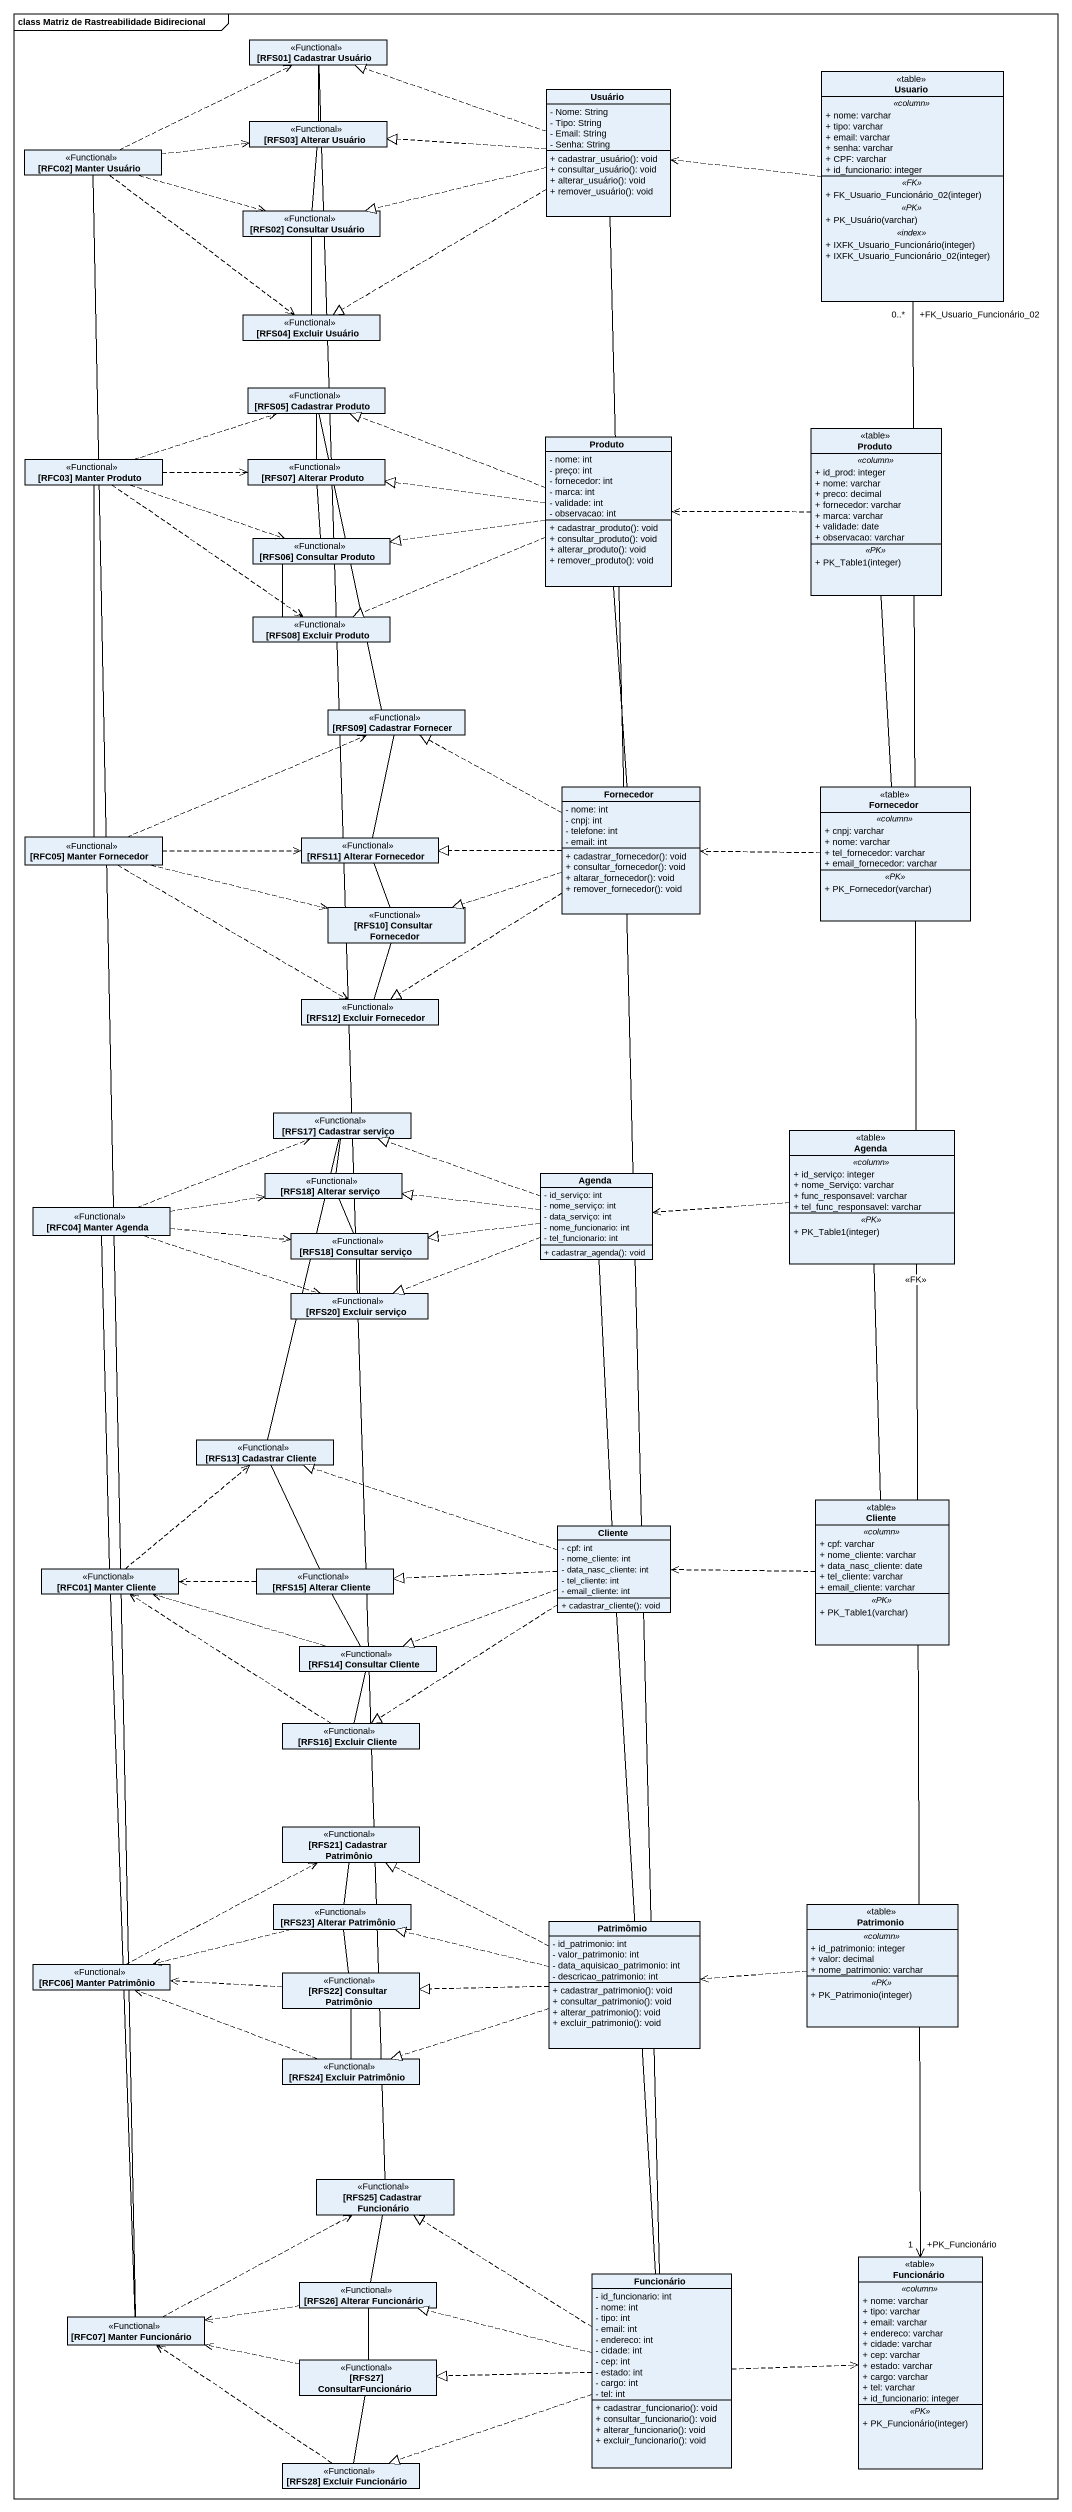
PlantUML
@startuml
mainframe class Matriz de Rastreabilidade Bidirecional
hide circle
hide empty members
skinparam classAttributeIconSize 0
class "[RFS01] Cadastrar Usuário" as RFS01_Cadastrar_Usuário <<Functional>>
class Usuário {
  - Nome: String
  - Tipo: String
  - Email: String
  - Senha: String
  + cadastrar_usuário(): void
  + consultar_usuário(): void
  + alterar_usuário(): void
  + remover_usuário(): void
}
class Usuario <<table>> {
  .. <<column>> ..
  + nome: varchar
  + tipo: varchar
  + email: varchar
  + senha: varchar
  + CPF: varchar
  + id_funcionario: integer
  .. <<FK>> ..
  + FK_Usuario_Funcionário_02(integer)
  .. <<PK>> ..
  + PK_Usuário(varchar)
  .. <<index>> ..
  + IXFK_Usuario_Funcionário(integer)
  + IXFK_Usuario_Funcionário_02(integer)
}
class "[RFS03] Alterar Usuário" as RFS03_Alterar_Usuário <<Functional>>
class "[RFC02] Manter Usuário" as RFC02_Manter_Usuário <<Functional>>
class "[RFS02] Consultar Usuário" as RFS02_Consultar_Usuário <<Functional>>
class "[RFS04] Excluir Usuário" as RFS04_Excluir_Usuário <<Functional>>
class "[RFS05] Cadastrar Produto" as RFS05_Cadastrar_Produto <<Functional>>
class Produto {
  - nome: int
  - preço: int
  - fornecedor: int
  - marca: int
  - validade: int
  - observacao: int
  + cadastrar_produto(): void
  + consultar_produto(): void
  + alterar_produto(): void
  + remover_produto(): void
}
class "Produto" as Produto_2 <<table>> {
  .. <<column>> ..
  + id_prod: integer
  + nome: varchar
  + preco: decimal
  + fornecedor: varchar
  + marca: varchar
  + validade: date
  + observacao: varchar
  .. <<PK>> ..
  + PK_Table1(integer)
}
class "[RFC03] Manter Produto" as RFC03_Manter_Produto <<Functional>>
class "[RFS07] Alterar Produto" as RFS07_Alterar_Produto <<Functional>>
class "[RFS06] Consultar Produto" as RFS06_Consultar_Produto <<Functional>>
class "[RFS08] Excluir Produto" as RFS08_Excluir_Produto <<Functional>>
class "[RFS09] Cadastrar Fornecer" as RFS09_Cadastrar_Fornecer <<Functional>>
class Fornecedor {
  - nome: int
  - cnpj: int
  - telefone: int
  - email: int
  + cadastrar_fornecedor(): void
  + consultar_fornecedor(): void
  + altarar_fornecedor(): void
  + remover_fornecedor(): void
}
class "Fornecedor" as Fornecedor_2 <<table>> {
  .. <<column>> ..
  + cnpj: varchar
  + nome: varchar
  + tel_fornecedor: varchar
  + email_fornecedor: varchar
  .. <<PK>> ..
  + PK_Fornecedor(varchar)
}
class "[RFC05] Manter Fornecedor" as RFC05_Manter_Fornecedor <<Functional>>
class "[RFS11] Alterar Fornecedor" as RFS11_Alterar_Fornecedor <<Functional>>
class "[RFS10] Consultar Fornecedor" as RFS10_Consultar_Fornecedor <<Functional>>
class "[RFS12] Excluir Fornecedor" as RFS12_Excluir_Fornecedor <<Functional>>
class "[RFS17] Cadastrar serviço" as RFS17_Cadastrar_serviço <<Functional>>
class Agenda <<table>> {
  .. <<column>> ..
  + id_serviço: integer
  + nome_Serviço: varchar
  + func_responsavel: varchar
  + tel_func_responsavel: varchar
  .. <<PK>> ..
  + PK_Table1(integer)
}
class "[RFS18] Alterar serviço" as RFS18_Alterar_serviço <<Functional>>
class "Agenda" as Agenda_2 {
  - id_serviço: int
  - nome_serviço: int
  - data_serviço: int
  - nome_funcionario: int
  - tel_funcionario: int
  + cadastrar_agenda(): void
}
class "[RFC04] Manter Agenda" as RFC04_Manter_Agenda <<Functional>>
class "[RFS18] Consultar serviço" as RFS18_Consultar_serviço <<Functional>>
class "[RFS20] Excluir serviço" as RFS20_Excluir_serviço <<Functional>>
class "[RFS13] Cadastrar Cliente" as RFS13_Cadastrar_Cliente <<Functional>>
class Cliente <<table>> {
  .. <<column>> ..
  + cpf: varchar
  + nome_cliente: varchar
  + data_nasc_cliente: date
  + tel_cliente: varchar
  + email_cliente: varchar
  .. <<PK>> ..
  + PK_Table1(varchar)
}
class "Cliente" as Cliente_2 {
  - cpf: int
  - nome_cliente: int
  - data_nasc_cliente: int
  - tel_cliente: int
  - email_cliente: int
  + cadastrar_cliente(): void
}
class "[RFC01] Manter Cliente" as RFC01_Manter_Cliente <<Functional>>
class "[RFS15] Alterar Cliente" as RFS15_Alterar_Cliente <<Functional>>
class "[RFS14] Consultar Cliente" as RFS14_Consultar_Cliente <<Functional>>
class "[RFS16] Excluir Cliente" as RFS16_Excluir_Cliente <<Functional>>
class "[RFS21] Cadastrar Patrimônio" as RFS21_Cadastrar_Patrimônio <<Functional>>
class "[RFS23] Alterar Patrimônio" as RFS23_Alterar_Patrimônio <<Functional>>
class Patrimonio <<table>> {
  .. <<column>> ..
  + id_patrimonio: integer
  + valor: decimal
  + nome_patrimonio: varchar
  .. <<PK>> ..
  + PK_Patrimonio(integer)
}
class Patrimômio {
  - id_patrimonio: int
  - valor_patrimonio: int
  - data_aquisicao_patrimonio: int
  - descricao_patrimonio: int
  + cadastrar_patrimonio(): void
  + consultar_patrimonio(): void
  + alterar_patrimonio(): void
  + excluir_patrimonio(): void
}
class "[RFC06] Manter Patrimônio" as RFC06_Manter_Patrimônio <<Functional>>
class "[RFS22] Consultar Patrimônio" as RFS22_Consultar_Patrimônio <<Functional>>
class "[RFS24] Excluir Patrimônio" as RFS24_Excluir_Patrimônio <<Functional>>
class "[RFS25] Cadastrar Funcionário" as RFS25_Cadastrar_Funcionário <<Functional>>
class Funcionário <<table>> {
  .. <<column>> ..
  + nome: varchar
  + tipo: varchar
  + email: varchar
  + endereco: varchar
  + cidade: varchar
  + cep: varchar
  + estado: varchar
  + cargo: varchar
  + tel: varchar
  + id_funcionario: integer
  .. <<PK>> ..
  + PK_Funcionário(integer)
}
class "[RFS26] Alterar Funcionário" as RFS26_Alterar_Funcionário <<Functional>>
class "Funcionário" as Funcionário_2 {
  - id_funcionario: int
  - nome: int
  - tipo: int
  - email: int
  - endereco: int
  - cidade: int
  - cep: int
  - estado: int
  - cargo: int
  - tel: int
  + cadastrar_funcionario(): void
  + consultar_funcionario(): void
  + alterar_funcionario(): void
  + excluir_funcionario(): void
}
class "[RFC07] Manter Funcionário" as RFC07_Manter_Funcionário <<Functional>>
class "[RFS27] ConsultarFuncionário" as RFS27_ConsultarFuncionário <<Functional>>
class "[RFS28] Excluir Funcionário" as RFS28_Excluir_Funcionário <<Functional>>
RFS01_Cadastrar_Usuário -- RFS03_Alterar_Usuário
RFS01_Cadastrar_Usuário -- RFS25_Cadastrar_Funcionário
Usuário .left.|> RFS01_Cadastrar_Usuário
Usuário .left.|> RFS03_Alterar_Usuário
Usuário .left.|> RFS02_Consultar_Usuário
Usuário .left.|> RFS04_Excluir_Usuário
Usuário -- Funcionário_2
Usuario .left.> Usuário
Usuario "+FK_Usuario_Funcionário_02\n0..*" --> "+PK_Funcionário\n1" Funcionário : <<FK>>
RFC02_Manter_Usuário .right.> RFS01_Cadastrar_Usuário
RFC02_Manter_Usuário .right.> RFS03_Alterar_Usuário
RFC02_Manter_Usuário .right.> RFS02_Consultar_Usuário
RFC02_Manter_Usuário ..> RFS04_Excluir_Usuário
RFS02_Consultar_Usuário -up- RFS03_Alterar_Usuário
RFS02_Consultar_Usuário -- RFS04_Excluir_Usuário
RFS05_Cadastrar_Produto -- RFS07_Alterar_Produto
Produto .left.|> RFS05_Cadastrar_Produto
Produto .left.|> RFS07_Alterar_Produto
Produto .left.|> RFS06_Consultar_Produto
Produto .left.|> RFS08_Excluir_Produto
Produto -- Fornecedor
Produto_2 .left.> Produto
RFC03_Manter_Produto .right.> RFS05_Cadastrar_Produto
RFC03_Manter_Produto .right.> RFS07_Alterar_Produto
RFC03_Manter_Produto .right.> RFS06_Consultar_Produto
RFC03_Manter_Produto ..> RFS08_Excluir_Produto
RFC03_Manter_Produto -- RFC05_Manter_Fornecedor
RFS06_Consultar_Produto -up- RFS07_Alterar_Produto
RFS06_Consultar_Produto -- RFS08_Excluir_Produto
RFS09_Cadastrar_Fornecer -up- RFS05_Cadastrar_Produto
RFS09_Cadastrar_Fornecer -- RFS11_Alterar_Fornecedor
Fornecedor .left.|> RFS09_Cadastrar_Fornecer
Fornecedor .left.|> RFS11_Alterar_Fornecedor
Fornecedor .left.|> RFS10_Consultar_Fornecedor
Fornecedor ..|> RFS12_Excluir_Fornecedor
Fornecedor_2 -up- Produto_2
Fornecedor_2 .left.> Fornecedor
RFC05_Manter_Fornecedor .right.> RFS09_Cadastrar_Fornecer
RFC05_Manter_Fornecedor .right.> RFS11_Alterar_Fornecedor
RFC05_Manter_Fornecedor .right.> RFS10_Consultar_Fornecedor
RFC05_Manter_Fornecedor .right.> RFS12_Excluir_Fornecedor
RFS10_Consultar_Fornecedor -up- RFS11_Alterar_Fornecedor
RFS10_Consultar_Fornecedor -- RFS12_Excluir_Fornecedor
RFS17_Cadastrar_serviço -- RFS18_Alterar_serviço
Agenda .left.> Agenda_2
Agenda -- Cliente
Agenda_2 .left.|> RFS17_Cadastrar_serviço
Agenda_2 .left.|> RFS18_Alterar_serviço
Agenda_2 .left.|> RFS18_Consultar_serviço
Agenda_2 .left.|> RFS20_Excluir_serviço
Agenda_2 -- Cliente_2
RFC04_Manter_Agenda .right.> RFS17_Cadastrar_serviço
RFC04_Manter_Agenda .right.> RFS18_Alterar_serviço
RFC04_Manter_Agenda .right.> RFS18_Consultar_serviço
RFC04_Manter_Agenda .right.> RFS20_Excluir_serviço
RFS18_Consultar_serviço -up- RFS18_Alterar_serviço
RFS18_Consultar_serviço -- RFS20_Excluir_serviço
RFS13_Cadastrar_Cliente -up- RFS17_Cadastrar_serviço
RFS13_Cadastrar_Cliente -- RFS15_Alterar_Cliente
Cliente .left.> Cliente_2
Cliente_2 .left.|> RFS13_Cadastrar_Cliente
Cliente_2 .left.|> RFS15_Alterar_Cliente
Cliente_2 .left.|> RFS14_Consultar_Cliente
Cliente_2 ..|> RFS16_Excluir_Cliente
RFC01_Manter_Cliente -up- RFC04_Manter_Agenda
RFC01_Manter_Cliente .up.> RFS13_Cadastrar_Cliente
RFS15_Alterar_Cliente .left.> RFC01_Manter_Cliente
RFS14_Consultar_Cliente .left.> RFC01_Manter_Cliente
RFS14_Consultar_Cliente -up- RFS15_Alterar_Cliente
RFS14_Consultar_Cliente -- RFS16_Excluir_Cliente
RFS16_Excluir_Cliente .up.> RFC01_Manter_Cliente
RFS21_Cadastrar_Patrimônio -- RFS23_Alterar_Patrimônio
RFS23_Alterar_Patrimônio .left.> RFC06_Manter_Patrimônio
Patrimonio .left.> Patrimômio
Patrimômio .left.|> RFS21_Cadastrar_Patrimônio
Patrimômio .left.|> RFS23_Alterar_Patrimônio
Patrimômio .left.|> RFS22_Consultar_Patrimônio
Patrimômio .left.|> RFS24_Excluir_Patrimônio
RFC06_Manter_Patrimônio .right.> RFS21_Cadastrar_Patrimônio
RFS22_Consultar_Patrimônio -up- RFS23_Alterar_Patrimônio
RFS22_Consultar_Patrimônio .left.> RFC06_Manter_Patrimônio
RFS22_Consultar_Patrimônio -- RFS24_Excluir_Patrimônio
RFS24_Excluir_Patrimônio .left.> RFC06_Manter_Patrimônio
RFS25_Cadastrar_Funcionário -- RFS26_Alterar_Funcionário
RFS26_Alterar_Funcionário .left.> RFC07_Manter_Funcionário
RFS26_Alterar_Funcionário -- RFS27_ConsultarFuncionário
Funcionário_2 -up- Cliente_2
Funcionário_2 .up.|> RFS25_Cadastrar_Funcionário
Funcionário_2 .right.> Funcionário
Funcionário_2 .left.|> RFS26_Alterar_Funcionário
Funcionário_2 .left.|> RFS27_ConsultarFuncionário
Funcionário_2 .left.|> RFS28_Excluir_Funcionário
RFC07_Manter_Funcionário -up- RFC02_Manter_Usuário
RFC07_Manter_Funcionário -up- RFC01_Manter_Cliente
RFC07_Manter_Funcionário .right.> RFS25_Cadastrar_Funcionário
RFS27_ConsultarFuncionário .left.> RFC07_Manter_Funcionário
RFS27_ConsultarFuncionário -- RFS28_Excluir_Funcionário
RFS28_Excluir_Funcionário .up.> RFC07_Manter_Funcionário
@enduml
